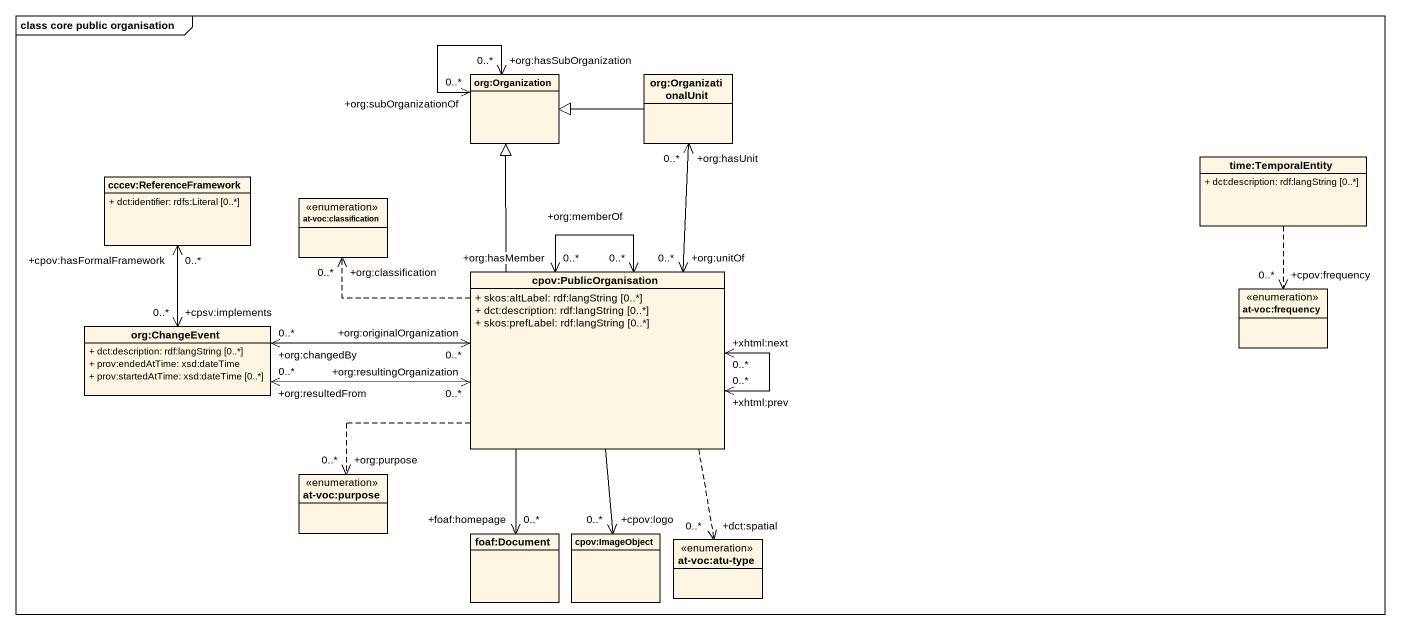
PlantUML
@startuml
mainframe class core public organisation
hide circle
hide empty members
skinparam classAttributeIconSize 0
class "org:Organization" as org_Organization
class "org:OrganizationalUnit" as org_OrganizationalUnit
class "time:TemporalEntity" as time_TemporalEntity {
  + dct:description: rdf:langString [0..*]
}
class "cccev:ReferenceFramework" as cccev_ReferenceFramework {
  + dct:identifier: rdfs:Literal [0..*]
}
enum "at-voc:classification" as at_voc_classification
class "cpov:PublicOrganisation" as cpov_PublicOrganisation {
  + skos:altLabel: rdf:langString [0..*]
  + dct:description: rdf:langString [0..*]
  + skos:prefLabel: rdf:langString [0..*]
}
enum "at-voc:frequency" as at_voc_frequency
class "org:ChangeEvent" as org_ChangeEvent {
  + dct:description: rdf:langString [0..*]
  + prov:endedAtTime: xsd:dateTime
  + prov:startedAtTime: xsd:dateTime [0..*]
}
enum "at-voc:purpose" as at_voc_purpose
class "foaf:Document" as foaf_Document
class "cpov:ImageObject" as cpov_ImageObject
enum "at-voc:atu-type" as at_voc_atu_type
org_Organization "+org:hasSubOrganization\n0..*" <--> "+org:subOrganizationOf\n0..*" org_Organization
org_OrganizationalUnit -left-|> org_Organization
time_TemporalEntity ..> "+cpov:frequency\n0..*" at_voc_frequency
cpov_PublicOrganisation -up-|> org_Organization
cpov_PublicOrganisation "+org:unitOf\n0..*" <-up-> "+org:hasUnit\n0..*" org_OrganizationalUnit
cpov_PublicOrganisation .left.> "+org:classification\n0..*" at_voc_classification
cpov_PublicOrganisation "+org:memberOf\n0..*" <--> "+org:hasMember\n0..*" cpov_PublicOrganisation
cpov_PublicOrganisation "+xhtml:prev\n0..*" <--> "+xhtml:next\n0..*" cpov_PublicOrganisation
cpov_PublicOrganisation "+org:originalOrganization\n0..*" <-left-> "+org:changedBy\n0..*" org_ChangeEvent
cpov_PublicOrganisation "+org:resultingOrganization\n0..*" <-left-> "+org:resultedFrom\n0..*" org_ChangeEvent
cpov_PublicOrganisation .left.> "+org:purpose\n0..*" at_voc_purpose
cpov_PublicOrganisation --> "+foaf:homepage\n0..*" foaf_Document
cpov_PublicOrganisation --> "+cpov:logo\n0..*" cpov_ImageObject
cpov_PublicOrganisation ..> "+dct:spatial\n0..*" at_voc_atu_type
org_ChangeEvent "+cpsv:implements\n0..*" <-up-> "+cpov:hasFormalFramework\n0..*" cccev_ReferenceFramework
@enduml
